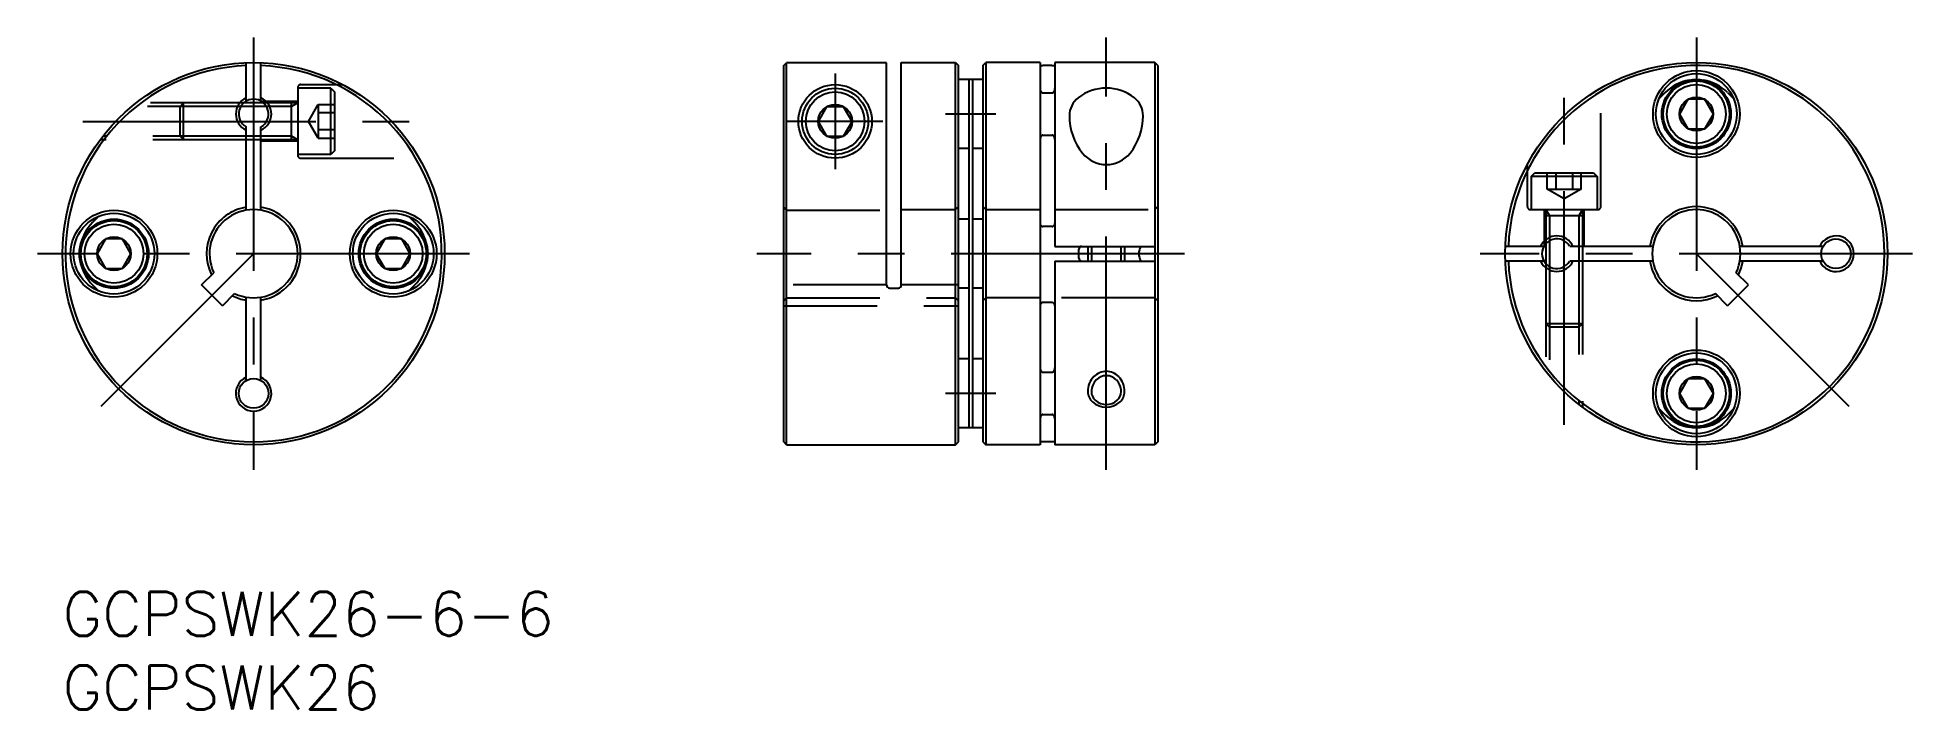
# Model space of a CAD drawing. Extents: x -2 to 126, y -8 to 38.
import ezdxf

# ---------------------------------------------------------------- set-up
doc = ezdxf.new("R2010")
doc.units = 0
doc.header["$LTSCALE"] = 0.5
doc.linetypes.add('CENTER', pattern=[50.8, 31.75, -6.35, 6.35, -6.35])
doc.linetypes.add('DASHED', pattern=[19.05, 12.7, -6.35])
for name, color, linetype in [('MSM_CENTER', 1, 'CENTER'), ('MSM_CONTINUOUS', 7, 'CONTINUOUS'), ('MSM_DASHED', 4, 'DASHED'), ('MSM_NARROW', 5, 'CONTINUOUS'), ('MSM_PART_NUMBER', 7, 'CONTINUOUS')]:
    doc.layers.add(name, color=color, linetype=linetype)
doc.styles.get("Standard").update_dxf_attribs({"font": 'txt.shx', "height": 2, "bigfont": 'bigfont.shx'})

# ---------------------------------------------------------------- blocks, each defined once
blk = doc.blocks.new('*U26')
at = {"layer": 'MSM_PART_NUMBER'}
blk.add_text('GCPSWK26-6-6', height=3, dxfattribs=at).set_placement((0, -3))
blk = doc.blocks.new('*U27')
at = {"layer": 'MSM_PART_NUMBER'}
blk.add_text('GCPSWK26', height=3, dxfattribs=at).set_placement((0, -8))

msp = doc.modelspace()

# ---------------------------------------------------------------- linework, layer by layer
at = {"layer": 'MSM_CENTER'}
for p, q in [((13, 37.7), (13, 8.3)), ((71.02, 8.3), (71.02, 37.7)), ((111.17, 37.7), (111.17, 8.3)), ((52.57, 35.25), (52.57, 28.75)), ((102.17, 11.37), (102.17, 34.63)), ((1.37, 32), (24.63, 32)), ((55.82, 32), (49.32, 32)), ((63.51, 32.5), (60.07, 32.5)), ((27.7, 23), (-1.7, 23)), ((13, 23), (2.6, 12.6)), ((76.34, 23), (47.24, 23)), ((125.88, 23), (96.47, 23)), ((121.57, 12.6), (111.17, 23)), ((63.51, 13.5), (60.07, 13.5))]:
    msp.add_line(p, q, dxfattribs=at)
at = {"layer": 'MSM_CONTINUOUS'}
for p, q in [((12.5, 33.37), (12.5, 35.99)), ((13.5, 33.37), (13.5, 35.99)), ((49.07, 35.79), (49.27, 35.99)), ((49.07, 10.2), (49.07, 35.79)), ((49.27, 10), (49.27, 35.99)), ((56.07, 35.99), (49.27, 35.99)), ((56.07, 20.86), (56.07, 35.99)), ((57.07, 20.86), (57.07, 36)), ((57.07, 36), (60.77, 36)), ((60.77, 36), (60.97, 35.8)), ((60.77, 10), (60.77, 36)), ((60.97, 10.2), (60.97, 35.8)), ((62.62, 35.8), (62.82, 36)), ((62.62, 35.8), (62.62, 10.2)), ((62.82, 36), (62.82, 10)), ((66.52, 36), (62.82, 36)), ((66.52, 36), (66.52, 10)), ((67.32, 35.79), (66.71, 35.79)), ((67.52, 36), (67.52, 23.5)), ((74.32, 36), (67.52, 36)), ((74.32, 36), (74.32, 10)), ((74.52, 35.8), (74.32, 36)), ((74.52, 35.8), (74.52, 10.2)), ((61.67, 34.85), (60.97, 34.85)), ((61.67, 34.85), (61.67, 11.15)), ((61.92, 34.84), (61.67, 34.84)), ((62.62, 34.85), (61.92, 34.85)), ((61.92, 34.85), (61.92, 11.15)), ((13.67, 33.25), (12.33, 33.25)), ((66.7, 33.94), (67.33, 33.94)), ((109.05, 33.96), (108.62, 33.53)), ((110.6, 33.5), (110.02, 32.5)), ((111.75, 33.5), (110.6, 33.5)), ((112.33, 32.5), (111.75, 33.5)), ((113.29, 33.96), (113.72, 33.53)), ((51.99, 33), (51.41, 32)), ((51.41, 32), (51.99, 31)), ((53.14, 33), (51.99, 33)), ((53.72, 32), (53.14, 33)), ((53.14, 31), (53.72, 32)), ((110.02, 32.5), (110.6, 31.5)), ((111.75, 31.5), (112.33, 32.5)), ((12.5, 25.96), (12.5, 31.63)), ((13.5, 30.75), (12.5, 30.75)), ((13.5, 25.96), (13.5, 31.63)), ((51.99, 31), (53.14, 31)), ((66.7, 31.06), (67.33, 31.06)), ((110.6, 31.5), (111.75, 31.5)), ((61.67, 30.15), (60.97, 30.15)), ((62.62, 30.15), (61.92, 30.15)), ((2.47, 25.55), (2.04, 25.12)), ((23.53, 25.55), (23.96, 25.12)), ((61.67, 25.35), (60.97, 25.35)), ((62.62, 25.35), (61.92, 25.35)), ((67.33, 24.84), (66.7, 24.84)), ((2.92, 24), (2.35, 23)), ((2.35, 23), (2.92, 22)), ((4.08, 24), (2.92, 24)), ((4.65, 23), (4.08, 24)), ((4.08, 22), (4.65, 23)), ((21.92, 24), (21.35, 23)), ((21.35, 23), (21.92, 22)), ((23.08, 24), (21.92, 24)), ((23.65, 23), (23.08, 24)), ((23.08, 22), (23.65, 23)), ((67.52, 23.5), (74.32, 23.5)), ((69.77, 23.5), (69.77, 22.5)), ((72.27, 23.5), (72.27, 22.5)), ((100.8, 23.5), (98.18, 23.5)), ((100.92, 23.67), (100.92, 22.33)), ((108.22, 23.5), (102.55, 23.5)), ((103.42, 23.5), (103.42, 22.5)), ((119.8, 23.5), (114.13, 23.5)), ((2.92, 22), (4.08, 22)), ((9.46, 20.88), (10.29, 21.71)), ((21.92, 22), (23.08, 22)), ((67.52, 22.5), (74.32, 22.5)), ((67.52, 22.5), (67.52, 10)), ((100.8, 22.5), (98.18, 22.5)), ((108.22, 22.5), (102.55, 22.5)), ((114.71, 20.88), (113.88, 21.71)), ((119.8, 22.5), (114.13, 22.5)), ((2.47, 20.45), (2.04, 20.88)), ((10.88, 19.46), (9.46, 20.88)), ((23.53, 20.45), (23.96, 20.88)), ((56.27, 20.66), (56.87, 20.66)), ((61.67, 20.65), (60.97, 20.65)), ((62.62, 20.65), (61.92, 20.65)), ((113.29, 19.46), (114.71, 20.88)), ((10.88, 19.46), (11.71, 20.29)), ((12.5, 14.37), (12.5, 20.04)), ((13.5, 14.37), (13.5, 20.04)), ((67.33, 19.68), (66.7, 19.68)), ((113.29, 19.46), (112.47, 20.29)), ((61.67, 15.85), (60.97, 15.85)), ((62.62, 15.85), (61.92, 15.85)), ((66.7, 14.94), (67.33, 14.94)), ((110.6, 14.5), (110.02, 13.5)), ((111.75, 14.5), (110.6, 14.5)), ((112.33, 13.5), (111.75, 14.5)), ((110.02, 13.5), (110.6, 12.5)), ((111.75, 12.5), (112.33, 13.5)), ((66.7, 12.06), (67.33, 12.06)), ((109.05, 12.04), (108.62, 12.47)), ((110.6, 12.5), (111.75, 12.5)), ((113.29, 12.04), (113.72, 12.47)), ((61.67, 11.15), (60.97, 11.15)), ((61.92, 11.16), (61.67, 11.16)), ((62.62, 11.15), (61.92, 11.15)), ((67.32, 10.21), (66.71, 10.21)), ((49.27, 10), (49.07, 10.2)), ((49.27, 10), (60.77, 10)), ((60.77, 10), (60.97, 10.2)), ((62.62, 10.2), (62.82, 10)), ((66.52, 10), (62.82, 10)), ((74.32, 10), (67.52, 10)), ((74.52, 10.2), (74.32, 10))]:
    msp.add_line(p, q, dxfattribs=at)
for centre, radius in [((13, 23), 13), ((111.17, 23), 13), ((52.57, 32), 2.5), ((111.17, 32.5), 2.95), ((111.17, 32.5), 2.75), ((111.17, 32.5), 2.35), ((111.17, 32.5), 2.25), ((111.17, 32.5), 2), ((52.57, 32), 2.25), ((52.57, 32), 2), ((111.17, 32.5), 1.15), ((52.57, 32), 1.15), ((3.5, 23), 2.95), ((3.5, 23), 2.75), ((22.5, 23), 2.95), ((22.5, 23), 2.75), ((3.5, 23), 2.35), ((3.5, 23), 2.25), ((3.5, 23), 2), ((22.5, 23), 2.35), ((22.5, 23), 2.25), ((22.5, 23), 2), ((3.5, 23), 1.15), ((22.5, 23), 1.15), ((120.67, 23), 1.01), ((111.17, 13.5), 2.95), ((111.17, 13.5), 2.75), ((111.17, 13.5), 2.35), ((111.17, 13.5), 2.25), ((111.17, 13.5), 2), ((13, 13.5), 1.01), ((111.17, 13.5), 1.15)]:
    msp.add_circle(centre, radius, dxfattribs=at)
for centre, radius, start, end in [((13, 23), 12.8, 92.2387, 87.7613), ((66.54, 35.83), 0.02, 180, 250.707), ((66.65, 36.17), 0.38, 250.707, 266.6304), ((66.71, 36.73), 0.94, 264.1077, 270), ((67.32, 36.73), 0.94, 270, 275.8923), ((67.38, 36.17), 0.38, 273.3696, 289.293), ((67.5, 35.83), 0.02, 289.293, 0), ((111.17, 23), 12.8, 182.2387, 177.7613), ((111.17, 31.84), 3, 99.3189, 135), ((111.17, 31.84), 3, 45, 80.6812), ((13, 32.5), 1.21, 114.4829, 245.5171), ((13, 32.5), 1.01, 299.7866, 240.2134), ((13, 32.5), 1.21, 294.4829, 65.5171), ((66.87, 34.23), 0.35, 180, 227.6617), ((66.7, 34.04), 0.1, 227.6617, 270), ((67.33, 34.04), 0.1, 270, 312.3383), ((67.17, 34.23), 0.35, 312.3383, 0), ((70.06, 32.38), 1.55, 128.229, 180), ((71.02, 31.17), 3.09, 51.771, 128.229), ((71.97, 32.38), 1.55, 0, 51.771), ((72.6, 32.38), 4.09, 180, 218.3898), ((69.43, 32.38), 4.09, 321.6102, 0), ((66.87, 30.77), 0.35, 132.3383, 180), ((66.7, 30.96), 0.1, 90, 132.3383), ((67.33, 30.96), 0.1, 47.6617, 90), ((67.17, 30.77), 0.35, 0, 47.6617), ((71.02, 31.12), 2.06, 218.3898, 321.6102), ((13, 23), 3.2, 98.9893, 206.7901), ((13, 23), 3, 244.4712, 205.5288), ((13, 23), 3.2, 278.9893, 81.0107), ((111.17, 23), 3.2, 8.9893, 171.0107), ((111.17, 23), 3, 334.4712, 295.5288), ((4.16, 23), 3, 135, 170.6812), ((21.84, 23), 3, 9.3184, 45), ((66.76, 25.06), 0.24, 180, 241.7954), ((66.7, 24.97), 0.13, 241.7954, 270), ((67.33, 24.97), 0.13, 270, 298.2046), ((67.28, 25.06), 0.24, 298.2046, 0), ((69.36, 23.29), 0.215, 95.441, 176.3351), ((61.33, 23), 7.83, 357.8029, 2.1971), ((74.19, 23), 0.956, 148.4588, 211.5412), ((101.67, 23), 1.21, 24.4829, 155.5171), ((101.67, 23), 1.01, 29.7866, 330.2134), ((120.67, 23), 1.21, 204.4829, 155.5171), ((4.16, 23), 3, 189.3189, 225), ((21.84, 23), 3, 315, 350.6815), ((69.36, 22.71), 0.215, 183.665, 264.5638), ((69.36, 22.71), 0.215, 275.4362, 275.4373), ((101.67, 23), 1.21, 204.4829, 335.5171), ((111.17, 23), 3.2, 188.9893, 296.7901), ((111.17, 23), 3.2, 333.21, 351.0107), ((56.27, 20.86), 0.2, 180, 270), ((56.87, 20.86), 0.2, 270, 0), ((13, 23), 3.2, 243.21, 261.0107), ((66.76, 19.46), 0.24, 118.2046, 180), ((66.7, 19.55), 0.13, 90, 118.2046), ((67.33, 19.55), 0.13, 61.7954, 90), ((67.28, 19.46), 0.24, 0, 61.7954), ((13, 13.5), 1.21, 114.4829, 65.5171), ((66.87, 15.23), 0.35, 180, 227.6617), ((66.7, 15.04), 0.1, 227.6617, 270), ((67.33, 15.04), 0.1, 270, 312.3383), ((67.17, 15.23), 0.35, 312.3383, 0), ((71.15, 13.62), 1.14, 135.6029, 180), ((71.02, 13.75), 0.954, 44.3971, 135.6029), ((70.89, 13.62), 1.14, 0, 44.3971), ((70.79, 13.62), 0.785, 180, 227.5917), ((71.02, 13.86), 1.11, 227.5917, 312.4083), ((71.24, 13.62), 0.785, 312.4083, 360), ((66.87, 11.77), 0.35, 132.3383, 180), ((66.7, 11.96), 0.1, 90, 132.3383), ((67.33, 11.96), 0.1, 47.6617, 90), ((67.17, 11.77), 0.35, 0, 47.6617), ((111.17, 14.16), 3, 225, 260.6815), ((111.17, 14.16), 3, 279.3184, 315), ((66.65, 9.83), 0.38, 93.3696, 109.293), ((66.71, 9.27), 0.94, 90, 95.8923), ((67.32, 9.27), 0.94, 84.1077, 90), ((67.38, 9.83), 0.38, 70.707, 86.6304), ((66.54, 10.17), 0.02, 109.293, 180), ((67.5, 10.17), 0.02, 0, 70.707)]:
    msp.add_arc(centre, radius, start, end, dxfattribs=at)
at = {"layer": 'MSM_DASHED'}
for p, q in [((16.2, 34.5), (19.06, 34.5)), ((12.33, 33.25), (5, 33.25)), ((8, 33.01), (8.24, 33.25)), ((8.24, 30.75), (8.24, 33.25)), ((16, 33.35), (13.54, 33.35)), ((16, 33.25), (13.67, 33.25)), ((16, 33.25), (15.58, 33.01)), ((15.58, 30.75), (15.58, 33.25)), ((16, 34.3), (16, 29.7)), ((18.25, 34.25), (16, 34.25)), ((18.25, 34.25), (18.5, 34)), ((18.25, 29.75), (18.25, 34.25)), ((18.5, 34), (18.5, 30)), ((104.67, 26.2), (104.67, 34.26)), ((12.13, 33.01), (4.7, 33.01)), ((8, 30.99), (8, 33.01)), ((15.58, 33.01), (13.87, 33.01)), ((16.73, 32), (17.4, 33.15)), ((17.4, 30.85), (16.73, 32)), ((17.4, 33.15), (17.4, 30.85)), ((17.4, 33.15), (18.5, 33.15)), ((18.5, 32.58), (17.4, 32.58)), ((12.5, 30.75), (2.56, 30.75)), ((12.5, 30.99), (2.75, 30.99)), ((8, 30.99), (8.24, 30.75)), ((15.58, 30.99), (13.5, 30.99)), ((16, 30.75), (13.5, 30.75)), ((16, 30.65), (13.5, 30.65)), ((16, 30.75), (15.58, 30.99)), ((18.5, 31.42), (17.4, 31.42)), ((17.4, 30.85), (18.5, 30.85)), ((18.25, 29.75), (16, 29.75)), ((16.2, 29.5), (24.26, 29.5)), ((18.5, 30), (18.25, 29.75)), ((99.67, 26.2), (99.67, 29.06)), ((99.92, 28.25), (100.17, 28.5)), ((99.92, 28.25), (99.92, 26)), ((104.42, 28.25), (99.92, 28.25)), ((100.17, 28.5), (104.17, 28.5)), ((101.02, 27.4), (101.02, 28.5)), ((101.6, 28.5), (101.6, 27.4)), ((102.75, 28.5), (102.75, 27.4)), ((103.33, 27.4), (103.33, 28.5)), ((104.17, 28.5), (104.42, 28.25)), ((104.42, 28.25), (104.42, 26)), ((101.02, 27.4), (103.33, 27.4)), ((102.17, 26.73), (101.02, 27.4)), ((103.33, 27.4), (102.17, 26.73)), ((49.07, 26.16), (49.27, 25.96)), ((49.27, 25.96), (56.07, 25.96)), ((57.07, 26), (60.77, 26)), ((60.97, 26.2), (60.77, 26)), ((62.62, 26.2), (62.82, 26)), ((62.82, 26), (66.52, 26)), ((67.52, 26), (74.32, 26)), ((74.52, 26.2), (74.32, 26)), ((99.87, 26), (104.47, 26)), ((100.82, 26), (100.82, 23.54)), ((100.92, 26), (101.17, 25.58)), ((100.92, 26), (100.92, 23.67)), ((103.42, 25.58), (100.92, 25.58)), ((101.17, 25.58), (101.17, 23.87)), ((103.42, 26), (103.18, 25.58)), ((103.18, 25.58), (103.18, 23.5)), ((103.42, 26), (103.42, 23.5)), ((103.52, 26), (103.52, 23.5)), ((100.92, 22.33), (100.92, 15)), ((101.17, 22.13), (101.17, 14.7)), ((103.18, 22.5), (103.18, 12.75)), ((103.42, 22.5), (103.42, 12.56)), ((56.07, 20.88), (49.07, 20.88)), ((60.97, 20.88), (57.07, 20.88)), ((49.27, 20), (49.07, 19.8)), ((49.07, 19.46), (60.97, 19.46)), ((49.27, 20), (60.77, 20)), ((60.77, 20), (60.97, 19.8)), ((62.82, 20), (62.62, 19.8)), ((66.52, 20), (62.82, 20)), ((74.32, 20), (67.52, 20)), ((74.32, 20), (74.52, 19.8)), ((101.17, 18), (100.92, 18.24)), ((103.42, 18.24), (100.92, 18.24)), ((103.18, 18), (101.17, 18)), ((103.18, 18), (103.42, 18.24))]:
    msp.add_line(p, q, dxfattribs=at)
for centre, start, end in [((16.2, 34.3), 90.0004, 179.9996), ((16.2, 29.7), 180, 270), ((99.87, 26.2), 180.0004, 269.9996), ((104.47, 26.2), 270, 0)]:
    msp.add_arc(centre, 0.2, start, end, dxfattribs=at)
at = {"layer": 'MSM_NARROW'}
for p, q in [((13.87, 33.01), (12.13, 33.01)), ((13.5, 30.99), (12.5, 30.99)), ((70.01, 23.5), (70.01, 22.5)), ((72.02, 23.5), (72.02, 22.5)), ((101.17, 23.87), (101.17, 22.13)), ((103.18, 23.5), (103.18, 22.5))]:
    msp.add_line(p, q, dxfattribs=at)
for centre, radius, start, end in [((71.25, 13.62), 1.49, 136.5551, 180), ((71.02, 13.84), 1.16, 43.4449, 136.5551), ((70.78, 13.62), 1.49, 360, 43.4449), ((70.7, 13.62), 0.937, 180, 228.2529), ((71.02, 13.97), 1.41, 228.2529, 311.7471), ((71.33, 13.62), 0.937, 311.7471, 360)]:
    msp.add_arc(centre, radius, start, end, dxfattribs=at)

# ---------------------------------------------------------------- block references
at = {"layer": 'MSM_CONTINUOUS'}
for name in ['*U26', '*U27']:
    msp.add_blockref(name, (0, 0), dxfattribs=at)

doc.saveas('drawing.dxf')
